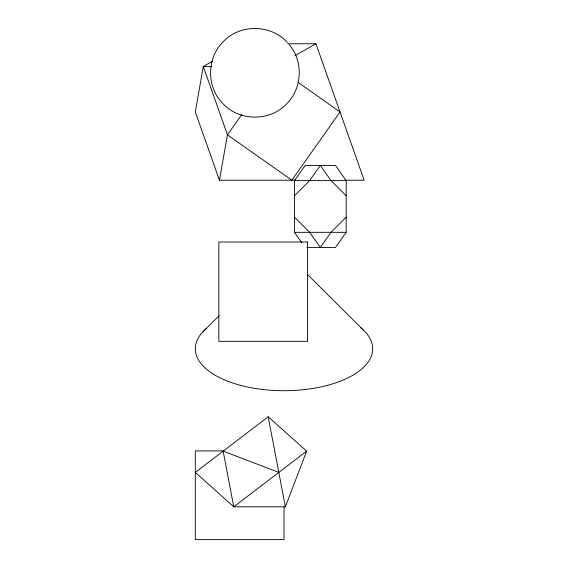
<?xml version="1.0" encoding="UTF-8"?>
<svg xmlns="http://www.w3.org/2000/svg" width="568" height="568" viewBox="0 0 568 568"><rect width="100%" height="100%" fill="white"/><g stroke="black" fill="none" stroke-linecap="round" stroke-linejoin="round"><path stroke-width="0.85" d="M295.332 180.219L219.44 180.219L227.448 134.808L241.698 114.665M285.377 506.805L306.635 451.148L268.174 416.749L195.321 472.406L233.775 506.805L285.377 506.805L268.174 416.749M301.601 242.422L294.458 232.319L294.458 180.603L305.172 165.458L335.468 165.458L346.175 180.603L346.175 232.319L335.468 247.47L306.855 247.47M294.458 195.754L309.61 180.603L320.316 165.458L331.03 180.603L346.175 195.754M346.175 217.175L331.03 232.319L320.316 247.47L309.61 232.319L294.458 217.175M202.811 331.925L219.049 315.758M306.635 451.148L233.775 506.805L223.146 451.148L278.81 472.406M295.083 55.55L315.922 43.771L364.166 180.219L344.755 180.219M212.404 61.323L203.28 66.456L195.321 111.995L219.44 180.219M287.685 43.771L315.922 43.771M211.239 66.456L203.28 66.456L227.448 134.808L291.803 180.219L340.047 111.995L298.164 82.317M294.458 180.603L346.175 180.603M294.458 232.319L346.175 232.319M223.707 450.9L195.321 450.9L195.321 539.6L284.021 539.6L284.021 506.777M307.231 274.216L363.122 329.852M287.28 42.408C271.461 24.708 241.407 23.764 224.509 40.434C206.809 56.253 205.864 86.308 222.535 103.206C238.354 120.906 268.408 121.85 285.306 105.179C302.211 90 303.994 61.678 289.126 44.503M360.751 327.786A88.7 41.918 0 0 1 284.554 390.72A88.7 41.918 0 0 1 206.702 328.247M307.544 242.004L218.843 242.004L218.843 341.347L307.544 341.347L307.544 242.004"/></g></svg>
